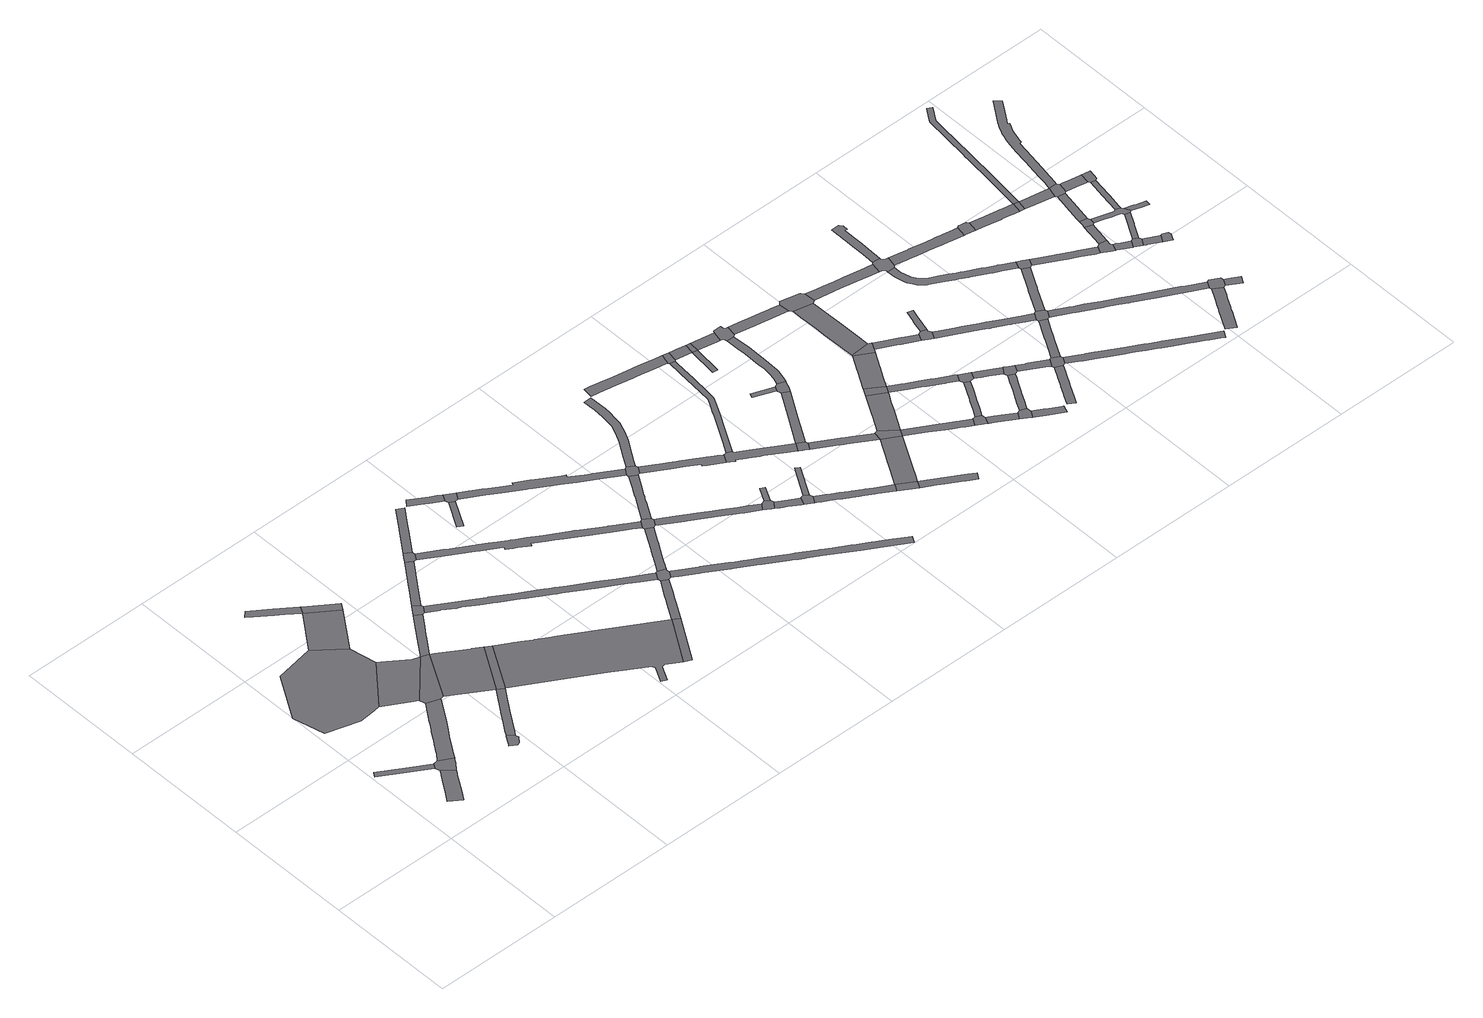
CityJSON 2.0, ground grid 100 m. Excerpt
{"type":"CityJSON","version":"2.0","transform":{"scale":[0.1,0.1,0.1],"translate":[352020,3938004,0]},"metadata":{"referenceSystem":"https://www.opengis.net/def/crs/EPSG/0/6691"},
"CityObjects":{
"road1":{"type":"Road","attributes":{"RoadStructureAttribute.sectionType":"1"},"geometry":[{"type":"MultiSurface","lod":"1","boundaries":[[[0,1,2,3,4,5]]]}]},
"road2":{"type":"Road","attributes":{"RoadStructureAttribute.sectionType":"1"},"geometry":[{"type":"MultiSurface","lod":"1","boundaries":[[[6,7,8,9,10,11,12,13,14,15,16,17,18,19,20,21,22,23]]]}]},
"road3":{"type":"Road","geometry":[{"type":"MultiSurface","lod":"1","boundaries":[[[2,1,23,22,24,25,26,27,28,29,30]]]}]},
"road4":{"type":"Road","geometry":[{"type":"MultiSurface","lod":"1","boundaries":[[[31,32,33,34,35,36,37,38,39]]]}]},
"road5":{"type":"Road","attributes":{"RoadStructureAttribute.sectionType":"1"},"geometry":[{"type":"MultiSurface","lod":"1","boundaries":[[[29,40,41,42,43,44,45,46,47,48,49,50,51,52,53,54,55,56,57,58,59,60,61,62,63,64,65,30]]]}]},
"road6":{"type":"Road","geometry":[{"type":"MultiSurface","lod":"1","boundaries":[[[66,67,68,69,70,71,72,73,74,75,76]]]}]},
"road7":{"type":"Road","attributes":{"function":"2","RoadStructureAttribute.sectionType":"1"},"geometry":[{"type":"MultiSurface","lod":"1","boundaries":[[[77,78,36,35,79,80,81,82]]]}]},
"road8":{"type":"Road","geometry":[{"type":"MultiSurface","lod":"1","boundaries":[[[81,51,50,83,84,82]]]}]},
"road9":{"type":"Road","attributes":{"RoadStructureAttribute.sectionType":"1"},"geometry":[{"type":"MultiSurface","lod":"1","boundaries":[[[85,86,87,88,89,90,91,92,93,94,95,96,97,98,66,76]]]}]},
"road10":{"type":"Road","attributes":{"RoadStructureAttribute.sectionType":"1"},"geometry":[{"type":"MultiSurface","lod":"1","boundaries":[[[99,100,101,102,103,104,105,106,107,108]]]}]},
"road11":{"type":"Road","attributes":{"function":"3","RoadStructureAttribute.sectionType":"1"},"geometry":[{"type":"MultiSurface","lod":"1","boundaries":[[[38,37,109,102]]]}]},
"road12":{"type":"Road","attributes":{"function":"2","RoadStructureAttribute.sectionType":"1"},"geometry":[{"type":"MultiSurface","lod":"1","boundaries":[[[110,111,112,84,83,113,89,114]]]}]},
"road13":{"type":"Road","geometry":[{"type":"MultiSurface","lod":"1","boundaries":[[[115,103,102,109,116,117]]]}]},
"road14":{"type":"Road","geometry":[{"type":"MultiSurface","lod":"1","boundaries":[[[118,114,89,88,119]]]}]},
"road15":{"type":"Road","attributes":{"RoadStructureAttribute.sectionType":"1"},"geometry":[{"type":"MultiSurface","lod":"1","boundaries":[[[84,120,121,122,123,124,125,126,127,82]]]}]},
"road16":{"type":"Road","geometry":[{"type":"MultiSurface","lod":"1","boundaries":[[[128,129,124,123,130,131]]]}]},
"road17":{"type":"Road","attributes":{"RoadStructureAttribute.sectionType":"1"},"geometry":[{"type":"MultiSurface","lod":"1","boundaries":[[[128,132,133,134,135,136,137,138,139,140,141,142,143,129]]]}]},
"road18":{"type":"Road","attributes":{"function":"2","RoadStructureAttribute.sectionType":"1"},"geometry":[{"type":"MultiSurface","lod":"1","boundaries":[[[144,145,146,147,148,149,150,151,152,153,118,119,154,155,156,157,158,159,160,161,162,163,164,165,166,167]]]}]},
"road19":{"type":"Road","geometry":[{"type":"MultiSurface","lod":"1","boundaries":[[[168,169,170,138,137,171,172,173,174,175]]]}]},
"road20":{"type":"Road","attributes":{"RoadStructureAttribute.sectionType":"1"},"geometry":[{"type":"MultiSurface","lod":"1","boundaries":[[[130,176,177,178,179,180,181,182,183,184,185,186,187,188,189,190,191,192,193,194,195,196,197,198,199,200,201,202,203,204,205,206,207,208,209,210,211,212,213,214,215,216,217,218,219,131]]]}]},
"road21":{"type":"Road","attributes":{"RoadStructureAttribute.sectionType":"1"},"geometry":[{"type":"MultiSurface","lod":"1","boundaries":[[[220,221,222,175,174,223,224,225,226,227]]]}]},
"road22":{"type":"Road","geometry":[{"type":"MultiSurface","lod":"1","boundaries":[[[167,228,229,144]]]}]},
"road23":{"type":"Road","attributes":{"RoadStructureAttribute.sectionType":"1"},"geometry":[{"type":"MultiSurface","lod":"1","boundaries":[[[230,231,232,233]]]}]},
"road24":{"type":"Road","attributes":{"RoadStructureAttribute.sectionType":"1"},"geometry":[{"type":"MultiSurface","lod":"1","boundaries":[[[234,235,236,237,238,239,240,241,242,243]]]}]},
"road25":{"type":"Road","attributes":{"RoadStructureAttribute.sectionType":"1"},"geometry":[{"type":"MultiSurface","lod":"1","boundaries":[[[244,245,246,247,248,249,250,251,252,253,254,255,256,257,258,259,260,261,262,263,172,171,264,265,266,267,268,269,270,271,272,273,274,275,276,277,278,279,280,281,282,283,284,285,286,287,288,289,290,291,292]]]}]},
"road26":{"type":"Road","attributes":{"RoadStructureAttribute.sectionType":"1"},"geometry":[{"type":"MultiSurface","lod":"1","boundaries":[[[293,294,295,296,144,229,297,298,299,300,301]]]}]},
"road27":{"type":"Road","geometry":[{"type":"MultiSurface","lod":"1","boundaries":[[[302,303,304,240,239,230,233]]]}]},
"road28":{"type":"Road","geometry":[{"type":"MultiSurface","lod":"1","boundaries":[[[305,306,307,308,309,310,200,199,311,293,301,312]]]}]},
"road29":{"type":"Road","attributes":{"RoadStructureAttribute.sectionType":"1"},"geometry":[{"type":"MultiSurface","lod":"1","boundaries":[[[313,314,315,316,317,318,319,320,310,309,321,322,323,324,325,326,327,328,329,330,331,332]]]}]},
"road30":{"type":"Road","attributes":{"RoadStructureAttribute.sectionType":"1"},"geometry":[{"type":"MultiSurface","lod":"1","boundaries":[[[333,334,335,336,337,338,339,340,341,342,343,344,345,346,347,348,349,350,351,303,302,352,353,354,355,356,357,358,359,360,361,362,363,364,365,366,367,368,369,370]]]}]},
"road31":{"type":"Road","geometry":[{"type":"MultiSurface","lod":"1","boundaries":[[[291,332,331,371,372,373,374,375,292]]]}]},
"road32":{"type":"Road","attributes":{"RoadStructureAttribute.sectionType":"1"},"geometry":[{"type":"MultiSurface","lod":"1","boundaries":[[[374,376,377,378,379,380,381,382,383,384,385,386,387,388,389,375]]]}]},
"road33":{"type":"Road","attributes":{"RoadStructureAttribute.sectionType":"1"},"geometry":[{"type":"MultiSurface","lod":"1","boundaries":[[[390,391,392,393,394,395,396,397,398,399,400,401,402,403,404,405,406,407,408,409,410,411,412,413,414,415,416,305,312,417,418,419,420,421,422,423,424,425,426,427,428,429,430,431,432,433,434,435,436,437]]]}]},
"road34":{"type":"Road","attributes":{"RoadStructureAttribute.sectionType":"1"},"geometry":[{"type":"MultiSurface","lod":"1","boundaries":[[[438,439,440,441,442,443,444,445,446,447,448,449,450,451,452,453,454,455,456,457,458,459,460,372,371]]]}]},
"road35":{"type":"Road","geometry":[{"type":"MultiSurface","lod":"1","boundaries":[[[461,383,382,462,463,464,465,466,333,370]]]}]},
"road36":{"type":"Road","geometry":[{"type":"MultiSurface","lod":"1","boundaries":[[[467,468,469,446,445,470,471,472]]]}]},
"road37":{"type":"Road","attributes":{"RoadStructureAttribute.sectionType":"1"},"geometry":[{"type":"MultiSurface","lod":"1","boundaries":[[[473,474,475,476,477,478,479,480,481,482,483,484,485,486,487,488,464,463,489,490,491,492,493,494]]]}]},
"road38":{"type":"Road","attributes":{"RoadStructureAttribute.sectionType":"1"},"geometry":[{"type":"MultiSurface","lod":"1","boundaries":[[[495,496,497,498,499,500,501,502,503,504,505,506,507,466,465,508,509,510,511,512,513,514,515,516,517,518,519,520]]]}]},
"road39":{"type":"Road","attributes":{"RoadStructureAttribute.sectionType":"1"},"geometry":[{"type":"MultiSurface","lod":"1","boundaries":[[[468,521,522,469]]]}]},
"road40":{"type":"Road","attributes":{"RoadStructureAttribute.sectionType":"1"},"geometry":[{"type":"MultiSurface","lod":"1","boundaries":[[[471,523,524,525,526,527,528,529,530,531,472]]]}]},
"road41":{"type":"Road","geometry":[{"type":"MultiSurface","lod":"1","boundaries":[[[528,527,532,533,534,535,536,537]]]}]},
"road42":{"type":"Road","attributes":{"RoadStructureAttribute.sectionType":"1"},"geometry":[{"type":"MultiSurface","lod":"1","boundaries":[[[536,538,539,540,541,537]]]}]},
"road43":{"type":"Road","attributes":{"RoadStructureAttribute.sectionType":"1"},"geometry":[{"type":"MultiSurface","lod":"1","boundaries":[[[542,543,544,545,546,547,548,549,550,551,535,534,552,553,554,555,556,557,558,559,560,561,562,563,564,565]]]}]},
"road44":{"type":"Road","geometry":[{"type":"MultiSurface","lod":"1","boundaries":[[[566,567,473,494,568,569,570,571,572,573,574,575,576,577,578,579,580,581]]]}]},
"road45":{"type":"Road","attributes":{"RoadStructureAttribute.sectionType":"1"},"geometry":[{"type":"MultiSurface","lod":"1","boundaries":[[[566,582,583,584,585,586,587,588,589,590,591,592,593,594,595,596,597,598,599,600,601,567]]]}]},
"road46":{"type":"Road","attributes":{"RoadStructureAttribute.sectionType":"1"},"geometry":[{"type":"MultiSurface","lod":"1","boundaries":[[[602,603,604,605,606,607,608,609,610,611,612,613,614,615,616,617,618,619,620,621,622,623,624,625,626,627,628,629,630]]]}]},
"road47":{"type":"Road","geometry":[{"type":"MultiSurface","lod":"1","boundaries":[[[631,632,579,578,633,634,635,636]]]}]},
"road48":{"type":"Road","geometry":[{"type":"MultiSurface","lod":"1","boundaries":[[[564,637,638,565]]]}]},
"road49":{"type":"Road","attributes":{"RoadStructureAttribute.sectionType":"1"},"geometry":[{"type":"MultiSurface","lod":"1","boundaries":[[[639,640,641,642,643,644,645,646,647,648,631,636]]]}]},
"road50":{"type":"Road","attributes":{"RoadStructureAttribute.sectionType":"1"},"geometry":[{"type":"MultiSurface","lod":"1","boundaries":[[[649,650,651,652,653,654,655,579,632]]]}]},
"road51":{"type":"Road","attributes":{"RoadStructureAttribute.sectionType":"1"},"geometry":[{"type":"MultiSurface","lod":"1","boundaries":[[[638,656,657,658,659,660,661,644,662,663,664,665,666,667,565]]]}]},
"road52":{"type":"Road","attributes":{"RoadStructureAttribute.sectionType":"1"},"geometry":[{"type":"MultiSurface","lod":"1","boundaries":[[[668,669,670,671,638,637,672,673,674,675,676,677]]]}]},
"road53":{"type":"Road","geometry":[{"type":"MultiSurface","lod":"1","boundaries":[[[678,679,617,616,592,591]]]}]},
"road54":{"type":"Road","attributes":{"RoadStructureAttribute.sectionType":"1"},"geometry":[{"type":"MultiSurface","lod":"1","boundaries":[[[680,681,682,683,684]]]}]},
"road55":{"type":"Road","attributes":{"RoadStructureAttribute.sectionType":"1"},"geometry":[{"type":"MultiSurface","lod":"1","boundaries":[[[685,686,687,679,678,688]]]}]},
"road56":{"type":"Road","attributes":{"RoadStructureAttribute.sectionType":"1"},"geometry":[{"type":"MultiSurface","lod":"1","boundaries":[[[688,689,690,691]]]}]},
"road57":{"type":"Road","geometry":[{"type":"MultiSurface","lod":"1","boundaries":[[[692,693,645,644,661]]]}]},
"road58":{"type":"Road","geometry":[{"type":"MultiSurface","lod":"1","boundaries":[[[652,694,695,696,697,684,683,653]]]}]},
"road59":{"type":"Road","geometry":[{"type":"MultiSurface","lod":"1","boundaries":[[[698,685,688,691,699]]]}]},
"road60":{"type":"Road","attributes":{"RoadStructureAttribute.sectionType":"1"},"geometry":[{"type":"MultiSurface","lod":"1","boundaries":[[[700,699,691,701,702,703]]]}]},
"road61":{"type":"Road","attributes":{"RoadStructureAttribute.sectionType":"1"},"geometry":[{"type":"MultiSurface","lod":"1","boundaries":[[[704,705,706,707,708,709,710,711,712,697,696,713,714,715,716,717,718,719,720,721]]]}]},
"road62":{"type":"Road","attributes":{"RoadStructureAttribute.sectionType":"1"},"geometry":[{"type":"MultiSurface","lod":"1","boundaries":[[[722,723,724,725,693,692,726,727,728,729,730]]]}]},
"road63":{"type":"Road","attributes":{"RoadStructureAttribute.sectionType":"1"},"geometry":[{"type":"MultiSurface","lod":"1","boundaries":[[[661,731,732,733,734,735,736,737,738,739,740,741,742,743,744,692]]]}]},
"road64":{"type":"Road","geometry":[{"type":"MultiSurface","lod":"1","boundaries":[[[745,746,704,721,747,748,749,750,751,752,700,703]]]}]},
"road65":{"type":"Road","geometry":[{"type":"MultiSurface","lod":"1","boundaries":[[[753,754,755,756,722,730]]]}]},
"road66":{"type":"Road","geometry":[{"type":"MultiSurface","lod":"1","boundaries":[[[757,758,759,738,737,760]]]}]},
"road67":{"type":"Road","attributes":{"RoadStructureAttribute.sectionType":"1"},"geometry":[{"type":"MultiSurface","lod":"1","boundaries":[[[761,762,763,764,765,766,767,768,754,753]]]}]},
"road68":{"type":"Road","attributes":{"RoadStructureAttribute.sectionType":"1"},"geometry":[{"type":"MultiSurface","lod":"1","boundaries":[[[747,769,770,771,772,773,774,775,776,777,778,779,780,781,748]]]}]},
"road69":{"type":"Road","attributes":{"RoadStructureAttribute.sectionType":"1"},"geometry":[{"type":"MultiSurface","lod":"1","boundaries":[[[760,782,783,784,785,786,787,788,757]]]}]},
"road70":{"type":"Road","attributes":{"RoadStructureAttribute.sectionType":"1"},"geometry":[{"type":"MultiSurface","lod":"1","boundaries":[[[789,790,791,792,793,794,795,796,797,798,799,800,801,802,803,804,805,806,753,730]]]}]},
"road71":{"type":"Road","attributes":{"RoadStructureAttribute.sectionType":"1"},"geometry":[{"type":"MultiSurface","lod":"1","boundaries":[[[807,808,809,810,811,759,758,812,813,814,815,816]]]}]},
"road72":{"type":"Road","geometry":[{"type":"MultiSurface","lod":"1","boundaries":[[[817,818,766,765,819,820]]]}]},
"road73":{"type":"Road","geometry":[{"type":"MultiSurface","lod":"1","boundaries":[[[786,785,821,822,823,824,825,826]]]}]},
"road74":{"type":"Road","attributes":{"RoadStructureAttribute.sectionType":"1"},"geometry":[{"type":"MultiSurface","lod":"1","boundaries":[[[827,828,829,830,831,832,833,818,817,834,835,836,837]]]}]},
"road75":{"type":"Road","attributes":{"RoadStructureAttribute.sectionType":"1"},"geometry":[{"type":"MultiSurface","lod":"1","boundaries":[[[838,839,840,841,824,823,842,843,844,845,846]]]}]},
"road76":{"type":"Road","geometry":[{"type":"MultiSurface","lod":"1","boundaries":[[[847,797,796,807,816,848,849]]]}]},
"road77":{"type":"Road","geometry":[{"type":"MultiSurface","lod":"1","boundaries":[[[774,773,827,837,850,851,852,853]]]}]},
"road78":{"type":"Road","attributes":{"RoadStructureAttribute.sectionType":"1"},"geometry":[{"type":"MultiSurface","lod":"1","boundaries":[[[854,855,856,857,858,859,826,825,860,861,862,863,864,865,866,867]]]}]},
"road79":{"type":"Road","attributes":{"RoadStructureAttribute.sectionType":"1"},"geometry":[{"type":"MultiSurface","lod":"1","boundaries":[[[819,868,869,870,871,872,873,874,875,876,877,820]]]}]},
"road80":{"type":"Road","attributes":{"RoadStructureAttribute.sectionType":"1"},"geometry":[{"type":"MultiSurface","lod":"1","boundaries":[[[878,879,880,881,849,848,882,883,884,885,886]]]}]},
"road81":{"type":"Road","geometry":[{"type":"MultiSurface","lod":"1","boundaries":[[[872,887,888,889,890,891,892,873]]]}]},
"road82":{"type":"Road","geometry":[{"type":"MultiSurface","lod":"1","boundaries":[[[885,867,866,893,894,895,896,886]]]}]},
"road83":{"type":"Road","attributes":{"RoadStructureAttribute.sectionType":"1"},"geometry":[{"type":"MultiSurface","lod":"1","boundaries":[[[897,898,899,900,901,902,903,904,905,906,907,908,909,910,911,912,913,914,915,916,917,918,919]]]}]},
"road84":{"type":"Road","attributes":{"RoadStructureAttribute.sectionType":"1"},"geometry":[{"type":"MultiSurface","lod":"1","boundaries":[[[920,921,922,923,924,925,892,891]]]}]},
"road85":{"type":"Road","attributes":{"RoadStructureAttribute.sectionType":"1"},"geometry":[{"type":"MultiSurface","lod":"1","boundaries":[[[926,927,928,929,894,893,930,931,932]]]}]},
"road86":{"type":"Road","attributes":{"RoadStructureAttribute.sectionType":"1"},"geometry":[{"type":"MultiSurface","lod":"1","boundaries":[[[933,934,935,936,937,938,939,940,941,942,943,944,945,946,851,850]]]}]},
"road87":{"type":"Road","geometry":[{"type":"MultiSurface","lod":"1","boundaries":[[[907,947,948,949,950,926,932,908]]]}]},
"road88":{"type":"Road","attributes":{"RoadStructureAttribute.sectionType":"1"},"geometry":[{"type":"MultiSurface","lod":"1","boundaries":[[[951,952,953,954,955,956,957,958,959,960,889,888,961,962,963,964,965,966,967,968,969,970,971,972,973,974,975,976]]]}]},
"road89":{"type":"Road","attributes":{"RoadStructureAttribute.sectionType":"1"},"geometry":[{"type":"MultiSurface","lod":"1","boundaries":[[[977,978,979,980,981,982,983,984,985,986,987,950,949]]]}]},
"road90":{"type":"Road","geometry":[{"type":"MultiSurface","lod":"1","boundaries":[[[988,989,990,991,939,938,992,993,994,995,996,997]]]}]},
"road91":{"type":"Road","geometry":[{"type":"MultiSurface","lod":"1","boundaries":[[[998,999,1000,1001,1002,1003,1004,1005,1006,1007,1008,1009,1010,1011,1012,1013,1014,991,990]]]}]},
"road92":{"type":"Road","geometry":[{"type":"MultiSurface","lod":"1","boundaries":[[[975,982,981,1015,1016,1017,1018,1019,976]]]}]},
"road93":{"type":"Road","attributes":{"RoadStructureAttribute.sectionType":"1"},"geometry":[{"type":"MultiSurface","lod":"1","boundaries":[[[1020,1021,1022,1023,1024,1025,1026,1027,1028,1029,1030,1031,1032,1033,1034,1035,1036,1037,1038,1039,1040,1041,1042,995,994,1043,1044,1045,1046,1047,1048,1049,1050,1051,1052,1053,1054,1055,1056,1057,1058,1059,1060,1061,1062,1063,1064,1065]]]}]},
"road94":{"type":"Road","attributes":{"RoadStructureAttribute.sectionType":"1"},"geometry":[{"type":"MultiSurface","lod":"1","boundaries":[[[947,1066,1067,1068,1069,1070,1071,1072,1073,1074,1075,1076,1077,1078,1079,1080,1081,1082,1083,1084,1085,1086,1087,1088,1089,1090,1091,1092,1093,1094,1095,1096,1097,1098,1099,948]]]}]},
"road95":{"type":"Road","attributes":{"RoadStructureAttribute.sectionType":"1"},"geometry":[{"type":"MultiSurface","lod":"1","boundaries":[[[996,1100,1101,1102,1103,1104,1105,1106,1107,1108,1109,1110,1111,1112,1113,1114,1115,1116,1117,1118,1119,1120,1121,1122,997]]]}]},
"road96":{"type":"Road","attributes":{"RoadStructureAttribute.sectionType":"1"},"geometry":[{"type":"MultiSurface","lod":"1","boundaries":[[[1018,1123,1124,1125,1126,1127,1128,1129,1130,1131,1132,1019]]]}]},
"road97":{"type":"Road","geometry":[{"type":"MultiSurface","lod":"1","boundaries":[[[1064,1128,1127,1133,1134,1135,1136,1065]]]}]},
"road98":{"type":"Road","attributes":{"RoadStructureAttribute.sectionType":"1"},"geometry":[{"type":"MultiSurface","lod":"1","boundaries":[[[1137,1138,1139,1140,1141,1142,1143,1144,1145,1146,1147,1148,1149,1016,1015,1150,1151,1152,1153,1154,1155,1156,1157,1158,1159,1160,1161,1162,1163,1164,1165,1166,1167]]]}]},
"road99":{"type":"Road","geometry":[{"type":"MultiSurface","lod":"1","boundaries":[[[1168,1112,1111,1169,1170,1171,1172,1173,1174]]]}]},
"road100":{"type":"Road","attributes":{"RoadStructureAttribute.sectionType":"1"},"geometry":[{"type":"MultiSurface","lod":"1","boundaries":[[[1175,1176,1177,1178,1179,1180,1181,1134,1133,1182,1183,1184,1185,1186,1187,1188]]]}]},
"road101":{"type":"Road","attributes":{"RoadStructureAttribute.sectionType":"1"},"geometry":[{"type":"MultiSurface","lod":"1","boundaries":[[[1189,1190,1191,1192,1193,1173,1172,1194,1195,1196,1197,1198,1199,1200,1201,1202,1203]]]}]},
"road102":{"type":"Road","attributes":{"RoadStructureAttribute.sectionType":"1"},"geometry":[{"type":"MultiSurface","lod":"1","boundaries":[[[1204,1205,1206,1207,1208,1209,1210,1211,1212,1213,1214,1215,1216,1217,1218]]]}]},
"road103":{"type":"Road","geometry":[{"type":"MultiSurface","lod":"1","boundaries":[[[1219,1188,1187,1220,1221,1222,1223,1224,1225,1226]]]}]},
"road104":{"type":"Road","geometry":[{"type":"MultiSurface","lod":"1","boundaries":[[[1227,1203,1202,1228]]]}]},
"road105":{"type":"Road","attributes":{"RoadStructureAttribute.sectionType":"1"},"geometry":[{"type":"MultiSurface","lod":"1","boundaries":[[[1229,1230,1231,1219,1226,1232,1233,1234,1235,1236]]]}]},
"road106":{"type":"Road","attributes":{"RoadStructureAttribute.sectionType":"1"},"geometry":[{"type":"MultiSurface","lod":"1","boundaries":[[[1237,1238,1239,1240,1241,1224,1223]]]}]},
"road107":{"type":"Road","geometry":[{"type":"MultiSurface","lod":"1","boundaries":[[[1166,1211,1210,1242,1243,1244,1245,1167]]]}]},
"road108":{"type":"Road","geometry":[{"type":"MultiSurface","lod":"1","boundaries":[[[1246,1247,1248,1249,1250,1251,1229,1236]]]}]},
"road109":{"type":"Road","geometry":[{"type":"MultiSurface","lod":"1","boundaries":[[[1239,1238,1252,1253,1254,1255,1256]]]}]},
"road110":{"type":"Road","attributes":{"RoadStructureAttribute.sectionType":"1"},"geometry":[{"type":"MultiSurface","lod":"1","boundaries":[[[1257,1258,1243,1242,1259]]]}]},
"road111":{"type":"Road","attributes":{"RoadStructureAttribute.sectionType":"1"},"geometry":[{"type":"MultiSurface","lod":"1","boundaries":[[[1260,1261,1227,1228,1262,1263,1264,1265]]]}]},
"road112":{"type":"Road","attributes":{"RoadStructureAttribute.sectionType":"1"},"geometry":[{"type":"MultiSurface","lod":"1","boundaries":[[[1266,1267,1268,1269,1270,1271,1272,1249,1248]]]}]},
"road113":{"type":"Road","attributes":{"RoadStructureAttribute.sectionType":"1"},"geometry":[{"type":"MultiSurface","lod":"1","boundaries":[[[1253,1273,1274,1275,1276,1277,1278,1254]]]}]},
"road114":{"type":"Road","attributes":{"RoadStructureAttribute.sectionType":"1"},"geometry":[{"type":"MultiSurface","lod":"1","boundaries":[[[1279,1280,1281,1256,1255,1282,1283,1284,1285]]]}]},
"road115":{"type":"Road","geometry":[{"type":"MultiSurface","lod":"1","boundaries":[[[1286,1287,1288,1289,1290,1291,1247,1246,1292,1293,1294,1295,1279,1285,1296]]]}]},
"road116":{"type":"Road","geometry":[{"type":"MultiSurface","lod":"1","boundaries":[[[1297,1277,1276,1298,1299,1300,1301,1302]]]}]},
"road117":{"type":"Road","geometry":[{"type":"MultiSurface","lod":"1","boundaries":[[[1268,1303,1304,1305,1306,1265,1264,1269]]]}]},
"road118":{"type":"Road","attributes":{"RoadStructureAttribute.sectionType":"1"},"geometry":[{"type":"MultiSurface","lod":"1","boundaries":[[[1307,1308,1309,1310,1311,1312,1313,1314,1315,1316,1317,1203,1227,1318,1319,1320,1321,1322,1323,1324]]]}]},
"road119":{"type":"Road","attributes":{"RoadStructureAttribute.sectionType":"1"},"geometry":[{"type":"MultiSurface","lod":"1","boundaries":[[[1325,1326,1327,1328,1329,1304,1303,1330,1331,1332,1333]]]}]},
"road120":{"type":"Road","attributes":{"RoadStructureAttribute.sectionType":"1"},"geometry":[{"type":"MultiSurface","lod":"1","boundaries":[[[1287,1334,1335,1336,1337,1338,1339,1340,1341,1288]]]}]},
"road121":{"type":"Road","geometry":[{"type":"MultiSurface","lod":"1","boundaries":[[[1342,1343,1344,1345,1346,1347,1286,1296]]]}]},
"road122":{"type":"Road","geometry":[{"type":"MultiSurface","lod":"1","boundaries":[[[1348,1349,1350,1351,1325,1333,1339,1338]]]}]},
"road123":{"type":"Road","attributes":{"RoadStructureAttribute.sectionType":"1"},"geometry":[{"type":"MultiSurface","lod":"1","boundaries":[[[1352,1353,1354,1355,1356,1357,1358,1359,1360,1361,1362,1363,1364,1365,1366,1367,1368,1369,1370,1265,1306,1371,1372,1373,1374,1375,1376,1377,1378,1379,1380,1381,1382,1383,1384,1385,1386,1387,1388,1389,1390]]]}]}
},
"vertices":[
[208,656,0],[367,561,0],[393,598,0],[234,693,0],[48,805,0],[25,767,0],
[378,517,0],[371,506,0],[361,491,0],[357,485,0],[336,453,0],[332,447,0],[314,420,0],[312,417,0],[290,383,0],[260,337,0],[219,276,0],[307,212,0],[343,268,0],[399,358,0],[435,415,0],[444,428,0],[465,456,0],[381,521,0],
[502,504,0],[507,511,0],[508,512,0],[512,518,0],[523,535,0],[531,547,0],[430,603,0],
[3,1537,0],[60,1290,0],[315,1217,0],[443,1229,0],[490,1234,0],[759,1558,0],[718,1767,0],[513,1938,0],[207,1883,0],
[557,589,0],[566,603,0],[611,672,0],[619,684,0],[623,689,0],[629,698,0],[692,788,0],[732,848,0],[775,913,0],[824,990,0],[842,1017,0],[738,1053,0],[683,972,0],[640,909,0],[636,903,0],[613,868,0],[598,846,0],[589,833,0],[567,802,0],[547,772,0],[540,760,0],[523,733,0],[519,729,0],[499,698,0],[485,677,0],[471,655,0],
[924,474,0],[917,464,0],[893,424,0],[884,410,0],[878,401,0],[868,387,0],[918,357,0],[938,363,0],[974,409,0],[972,413,0],[968,432,0],
[954,1419,0],[818,1516,0],[579,1184,0],[677,1129,0],[727,1101,0],[1010,1400,0],
[869,1024,0],[1068,1378,0],
[986,459,0],[1099,628,0],[1189,763,0],[1217,804,0],[1167,837,0],[1128,778,0],[1078,704,0],[1052,665,0],[1051,663,0],[1048,660,0],[993,577,0],[966,538,0],[940,499,0],[937,494,0],
[456,2416,0],[569,2334,0],[623,2294,0],[719,2224,0],[747,2278,0],[605,2382,0],[577,2401,0],[573,2404,0],[454,2492,0],[411,2450,0],
[934,2070,0],
[1311,1227,0],[1306,1230,0],[1099,1359,0],[907,1000,0],[1377,1187,0],
[753,2274,0],[969,2120,0],[760,2269,0],
[1428,1156,0],[1219,807,0],
[1170,1518,0],[1174,1525,0],[1222,1590,0],[1289,1682,0],[1240,1717,0],[1160,1607,0],[1126,1560,0],[1023,1417,0],
[1341,1754,0],[1293,1789,0],[1309,1686,0],[1345,1734,0],
[1425,1870,0],[1460,1918,0],[1462,1920,0],[1493,1963,0],[1533,2019,0],[1585,2089,0],[1536,2125,0],[1488,2058,0],[1485,2054,0],[1431,1980,0],[1411,1953,0],[1385,1917,0],
[2461,545,0],[1864,901,0],[1864,902,0],[1806,934,0],[1755,963,0],[1670,1012,0],[1665,1015,0],[1617,1042,0],[1551,1083,0],[1536,1092,0],[1245,792,0],[1394,707,0],[1675,541,0],[1832,448,0],[1923,394,0],[1939,385,0],[1987,355,0],[2067,306,0],[2073,278,0],[2014,165,0],[2054,144,0],[2113,257,0],[2139,262,0],[2245,197,0],
[1558,2155,0],[1551,2146,0],[1539,2129,0],[1605,2089,0],[1640,2138,0],[1639,2139,0],[1635,2159,0],[1587,2194,0],
[1402,1634,0],[1405,1633,0],[1496,1574,0],[1526,1560,0],[1605,1511,0],[1628,1497,0],[1683,1462,0],[1701,1452,0],[1729,1435,0],[1878,1346,0],[1890,1339,0],[1946,1306,0],[1969,1292,0],[2065,1235,0],[2065,1234,0],[2073,1229,0],[2099,1214,0],[2246,1126,0],[2309,1088,0],[2437,1012,0],[2478,987,0],[2504,972,0],[2550,944,0],[2648,885,0],[2679,937,0],[2619,972,0],[2588,991,0],[2509,1039,0],[2455,1070,0],[2338,1141,0],[2174,1239,0],[2104,1281,0],[2099,1283,0],[2067,1303,0],[2044,1317,0],[2038,1320,0],[1999,1343,0],[1909,1397,0],[1876,1417,0],[1719,1512,0],[1716,1513,0],[1714,1514,0],[1649,1553,0],[1527,1626,0],
[1752,2422,0],[1719,2376,0],[1648,2279,0],[1737,2299,0],[1767,2340,0],[1795,2379,0],[1883,2500,0],[1832,2531,0],
[2300,172,0],[2511,512,0],
[2128,2343,0],[2012,2139,0],[2052,2116,0],[2167,2321,0],
[1903,2502,0],[2022,2430,0],[2031,2425,0],[2088,2391,0],[2106,2380,0],[2119,2372,0],[2150,2424,0],[2119,2442,0],[2074,2469,0],[1941,2549,0],
[2861,1407,0],[2835,1423,0],[2777,1457,0],[2775,1458,0],[2750,1473,0],[2743,1477,0],[2565,1585,0],[2556,1592,0],[2546,1598,0],[2545,1598,0],[2380,1695,0],[2286,1752,0],[2201,1802,0],[2191,1808,0],[2177,1816,0],[2116,1853,0],[2064,1885,0],[2006,1919,0],[1821,2030,0],[1802,2042,0],[1748,2003,0],[1791,1978,0],[1945,1886,0],[1963,1876,0],[1968,1872,0],[1975,1868,0],[1991,1858,0],[2105,1790,0],[2110,1788,0],[2113,1786,0],[2102,1768,0],[2150,1739,0],[2175,1725,0],[2254,1677,0],[2265,1695,0],[2349,1643,0],[2402,1613,0],[2452,1583,0],[2534,1533,0],[2600,1493,0],[2678,1447,0],[2719,1421,0],[2774,1390,0],[2776,1389,0],[2787,1382,0],[2794,1378,0],[2845,1347,0],[2903,1311,0],[2935,1362,0],
[2654,861,0],[2583,748,0],[2555,702,0],[2541,680,0],[2536,554,0],[2592,647,0],[2606,671,0],[2636,721,0],[2703,835,0],
[2195,2326,0],[2226,2378,0],[2191,2399,0],
[2757,889,0],[2754,891,0],[2749,910,0],[2751,913,0],[2754,918,0],[2698,942,0],[2653,866,0],[2723,839,0],
[2890,1263,0],[2804,1118,0],[2795,1105,0],[2795,1103,0],[2772,1066,0],[2771,1065,0],[2770,1062,0],[2709,960,0],[2768,941,0],[2768,942,0],[2771,946,0],[2805,1004,0],[2838,1059,0],[2851,1081,0],[2855,1088,0],[2878,1124,0],[2890,1146,0],[2915,1188,0],[2960,1263,0],[2908,1292,0],
[3195,1796,0],[3014,1905,0],[3009,1908,0],[3001,1912,0],[2962,1935,0],[2862,1996,0],[2872,2013,0],[2845,2029,0],[2784,2066,0],[2782,2068,0],[2695,2120,0],[2666,2137,0],[2563,2199,0],[2553,2182,0],[2477,2227,0],[2388,2281,0],[2376,2288,0],[2343,2308,0],[2298,2335,0],[2267,2283,0],[2283,2274,0],[2355,2231,0],[2446,2176,0],[2586,2091,0],[2598,2084,0],[2625,2068,0],[2764,1984,0],[2781,1975,0],[2783,1973,0],[2804,1961,0],[2878,1915,0],[2953,1871,0],[2954,1870,0],[2970,1861,0],[2983,1853,0],[2988,1850,0],[3151,1752,0],[3161,1746,0],
[2980,1268,0],[3012,1318,0],[3012,1319,0],[3005,1337,0],[2954,1370,0],
[3086,1474,0],[3096,1491,0],[3106,1508,0],[3112,1517,0],[3120,1532,0],[3148,1579,0],[3218,1695,0],[3166,1727,0],[3144,1689,0],[3114,1639,0],[3095,1607,0],[3070,1565,0],[3060,1547,0],[3051,1532,0],
[4152,54,0],[4065,107,0],[4039,122,0],[3978,159,0],[3927,189,0],[3918,195,0],[3834,245,0],[3815,256,0],[3802,264,0],[3694,328,0],[3628,368,0],[3623,371,0],[3610,378,0],[3522,431,0],[3479,457,0],[3452,473,0],[3412,498,0],[3278,578,0],[3227,608,0],[3184,634,0],[3134,664,0],[3102,683,0],[3036,724,0],[2936,784,0],[2929,787,0],[2770,882,0],[2768,883,0],[2741,829,0],[2767,813,0],[2769,812,0],[2884,744,0],[2886,743,0],[2898,735,0],[3071,631,0],[3081,625,0],[3201,554,0],[3219,544,0],[3247,526,0],[3406,431,0],[3422,421,0],[3458,399,0],[3491,379,0],[3505,371,0],[3597,317,0],[3771,212,0],[3834,175,0],[3947,107,0],[4121,3,0],
[3129,1179,0],[3150,1167,0],[3164,1159,0],[3281,1087,0],[3359,1041,0],[3465,978,0],[3493,961,0],[3594,901,0],[3632,948,0],[3564,988,0],[3558,992,0],[3496,1029,0],[3475,1041,0],[3406,1082,0],[3372,1103,0],[3368,1106,0],[3314,1138,0],[3305,1144,0],[3243,1182,0],[3205,1204,0],[3182,1218,0],[3160,1230,0],[3062,1288,0],
[3164,1735,0],[3223,1697,0],[3237,1701,0],[3267,1753,0],[3263,1772,0],[3213,1805,0],
[3698,922,0],[3694,935,0],[3661,956,0],[3648,868,0],[3664,859,0],[3702,906,0],
[3761,1456,0],[3737,1470,0],[3727,1477,0],[3688,1500,0],[3665,1515,0],[3625,1538,0],[3608,1549,0],[3603,1552,0],[3564,1575,0],[3529,1596,0],[3524,1599,0],[3475,1629,0],[3468,1633,0],[3457,1639,0],[3448,1644,0],[3413,1665,0],[3417,1593,0],[3503,1541,0],[3594,1486,0],[3587,1473,0],[3613,1457,0],[3722,1391,0],
[3422,2383,0],[3422,2339,0],[3420,2255,0],[3415,2222,0],[3412,2203,0],[3404,2156,0],[3403,2152,0],[3400,2145,0],[3399,2143,0],[3385,2108,0],[3374,2081,0],[3338,2009,0],[3262,1885,0],[3284,1807,0],[3370,1945,0],[3383,1965,0],[3391,1980,0],[3429,2055,0],[3441,2085,0],[3462,2140,0],[3464,2144,0],[3472,2195,0],[3480,2251,0],[3482,2302,0],[3482,2439,0],[3421,2438,0],
[3754,1045,0],[3719,1064,0],
[3696,839,0],[3715,828,0],[3739,814,0],[3816,767,0],[3832,757,0],[3857,814,0],[3841,822,0],[3788,854,0],[3707,903,0],
[3840,753,0],[3852,745,0],[3895,720,0],[3925,772,0],[3918,801,0],[3883,821,0],
[4052,1030,0],[4023,1047,0],[4018,1050,0],[4009,1035,0],
[4346,520,0],[4277,561,0],[4226,592,0],[4225,592,0],[4214,600,0],[4148,639,0],[4134,647,0],[4081,679,0],[4014,719,0],[4001,727,0],[3905,714,0],[3922,704,0],[3935,696,0],[3981,668,0],[4019,645,0],[4038,634,0],[4055,624,0],[4074,613,0],[4150,568,0],[4183,548,0],[4241,513,0],[4256,504,0],[4367,438,0],[4397,490,0],
[3822,1441,0],[3786,1458,0],[3768,1363,0],[3778,1358,0],[3785,1370,0],[3847,1332,0],[3861,1322,0],[3904,1298,0],[3906,1297,0],[3927,1285,0],[3949,1272,0],[4082,1192,0],[4144,1154,0],[4183,1216,0],[3939,1362,0],[3823,1431,0],
[3938,1645,0],[3996,1747,0],[4022,1794,0],[4041,1831,0],[4075,1893,0],[4080,1918,0],[4088,1993,0],[4110,2195,0],[4111,2209,0],[4122,2319,0],[4083,2328,0],[4071,2214,0],[4048,1997,0],[4039,1910,0],[4005,1847,0],[3983,1808,0],[3961,1766,0],[3934,1718,0],[3870,1605,0],[3840,1552,0],
[3494,2450,0],[3593,2431,0],[3638,2423,0],[3648,2421,0],[3682,2414,0],[3817,2389,0],[3855,2381,0],[3858,2381,0],[3860,2382,0],[3874,2377,0],[3893,2373,0],[3911,2370,0],[4015,2350,0],[4066,2341,0],[4073,2339,0],[4096,2417,0],[4080,2420,0],[4038,2428,0],[4021,2431,0],[3946,2445,0],[3910,2452,0],[3886,2457,0],[3870,2460,0],[3861,2463,0],[3834,2468,0],[3697,2493,0],[3668,2499,0],[3550,2521,0],[3504,2529,0],
[4242,1166,0],[4235,1185,0],[4150,1151,0],[4171,1138,0],[4182,1131,0],[4211,1114,0],
[4496,360,0],[4526,413,0],
[4306,1056,0],[4361,1023,0],[4409,995,0],[4440,977,0],[4444,974,0],[4615,871,0],[4627,935,0],[4496,1013,0],[4442,1046,0],[4434,1051,0],
[4276,1254,0],[4356,1387,0],[4478,1589,0],[4485,1602,0],[4432,1630,0],[4426,1619,0],[4305,1418,0],
[4544,445,0],[4599,541,0],[4628,593,0],[4665,657,0],[4737,783,0],[4743,795,0],[4609,859,0],[4578,806,0],[4534,730,0],[4500,672,0],[4497,666,0],[4466,612,0],
[4869,209,0],[4818,239,0],[4681,320,0],[4603,366,0],[4596,303,0],[4642,277,0],[4758,206,0],[4765,201,0],[4787,188,0],[4840,159,0],
[4132,2329,0],[4146,2407,0],
[4275,1760,0],[4268,1740,0],[4263,1725,0],[4424,1664,0],[4443,1700,0],
[4275,2382,0],[4202,2397,0],[4187,2400,0],[4260,2304,0],
[4234,2076,0],[4273,2072,0],[4300,2297,0],
[4773,847,0],[4654,942,0],
[4507,1641,0],[4513,1655,0],[4526,1688,0],[4471,1711,0],
[4293,2379,0],[4308,2376,0],
[4491,2341,0],[4305,2295,0],[4450,2268,0],[4471,2264,0],
[4501,2229,0],[4504,2113,0],[4505,2059,0],[4503,1923,0],[4505,1868,0],[4502,1841,0],[4499,1817,0],[4489,1765,0],[4473,1716,0],[4529,1694,0],[4536,1716,0],[4548,1750,0],[4558,1797,0],[4559,1808,0],[4563,1863,0],[4564,1922,0],[4566,2086,0],[4560,2230,0],
[4821,1234,0],[4821,1233,0],[4736,1085,0],[4724,1063,0],[4855,992,0],[4866,1010,0],[4902,1074,0],[4939,1137,0],[4951,1158,0],
[4893,706,0],[4989,649,0],[5030,624,0],[5093,587,0],[5099,583,0],[5107,578,0],[5160,547,0],[5191,599,0],[5100,654,0],[5094,657,0],[5020,700,0],[4996,715,0],[4886,780,0],[4792,836,0],
[4489,2260,0],[4501,2247,0],[4578,2244,0],[4593,2322,0],[4577,2325,0],[4563,2340,0],[4563,2359,0],[4502,2358,0],
[4981,1210,0],[4854,1293,0],[4850,1285,0],[4836,1259,0],
[5262,556,0],[5258,585,0],[5216,602,0],[5233,503,0],
[5022,1282,0],[5068,1364,0],[5071,1369,0],[5074,1375,0],[5144,1496,0],[5013,1571,0],[4944,1449,0],[4938,1439,0],
[4667,2227,0],[4740,2213,0],[4747,2212,0],[4896,2184,0],[4989,2166,0],[4986,2248,0],[4921,2260,0],[4864,2271,0],[4863,2272,0],[4746,2293,0],[4729,2297,0],[4674,2307,0],[4633,2315,0],
[5241,498,0],[5271,481,0],[5394,407,0],[5416,394,0],[5447,445,0],[5355,500,0],[5313,525,0],
[5066,1093,0],[5146,1049,0],[5176,1032,0],[5211,1012,0],[5264,982,0],[5286,970,0],[5293,966,0],[5367,924,0],[5398,976,0],[5381,986,0],[5362,996,0],[5354,1001,0],[5272,1047,0],[5241,1064,0],[5225,1073,0],[5172,1103,0],[5095,1146,0],[5068,1161,0],
[5379,893,0],[5339,823,0],[5299,750,0],[5294,741,0],[5250,662,0],[5291,644,0],[5336,723,0],[5338,727,0],[5383,807,0],[5420,873,0],
[5164,1587,0],[5013,1575,0],[5158,1522,0],[5187,1576,0],
[5462,367,0],[5476,356,0],[5491,347,0],[5522,400,0],[5517,433,0],[5470,452,0],
[5008,2142,0],[5008,2066,0],[5008,2007,0],[5010,1917,0],[5010,1866,0],[5011,1843,0],[5011,1759,0],[5163,1708,0],[5160,1863,0],[5160,1949,0],[5158,2109,0],
[5702,293,0],[5611,345,0],[5603,350,0],[5596,354,0],[5509,337,0],[5569,301,0],[5604,281,0],[5692,230,0],[5713,287,0],
[5464,939,0],[5452,877,0],[5479,931,0],
[5181,2128,0],[5176,2211,0],[5157,2234,0],[5007,2270,0],
[5600,682,0],[5598,677,0],[5556,604,0],[5554,601,0],[5554,600,0],[5507,518,0],[5526,449,0],[5549,489,0],[5595,570,0],[5598,575,0],[5640,650,0],[5666,694,0],[5684,726,0],[5637,746,0],
[5294,1450,0],[5322,1436,0],[5395,1397,0],[5396,1397,0],[5440,1373,0],[5468,1426,0],[5406,1460,0],[5350,1489,0],[5290,1521,0],[5210,1563,0],
[5627,847,0],[5573,878,0],[5514,911,0],[5503,917,0],[5473,865,0],[5497,851,0],[5541,827,0],[5628,778,0],[5664,826,0],
[5483,1350,0],[5518,1331,0],[5547,1385,0],[5535,1412,0],[5539,1426,0],[5496,1438,0],
[5708,732,0],[5733,787,0],[5688,812,0],[5670,823,0],
[5793,256,0],[5819,303,0],[5846,351,0],[5872,398,0],[5873,400,0],[5880,412,0],[5881,415,0],[5922,487,0],[5935,511,0],[5937,515,0],[5968,571,0],[5914,598,0],[5909,588,0],[5869,517,0],[5867,513,0],[5829,444,0],[5828,442,0],[5825,437,0],[5785,368,0],[5781,361,0],[5777,352,0],[5746,296,0],[5742,288,0],
[5565,1517,0],[5572,1542,0],[5594,1618,0],[5551,1630,0],[5526,1544,0],[5522,1531,0],
[5940,671,0],[5815,741,0],[5803,748,0],[5796,751,0],[5798,681,0],[5893,625,0],[5906,617,0],
[5382,2091,0],[5454,2077,0],[5507,2068,0],[5614,2047,0],[5623,2045,0],[5677,2035,0],[5692,2114,0],[5599,2131,0],[5518,2146,0],[5475,2154,0],[5468,2156,0],[5401,2169,0],[5312,2185,0],[5270,2193,0],
[5988,576,0],[6017,629,0],[6012,648,0],[5959,676,0],
[6098,1092,0],[6018,1135,0],[6000,1144,0],[5949,1171,0],[5873,1212,0],[5834,1232,0],[5727,1290,0],[5672,1318,0],[5668,1320,0],[5589,1363,0],[5536,1322,0],[5628,1273,0],[5640,1267,0],[5642,1265,0],[5644,1265,0],[5740,1214,0],[5806,1179,0],[5841,1160,0],[5852,1154,0],[5862,1149,0],[5971,1091,0],[5978,1087,0],[5989,1081,0],[6065,1041,0],[6128,1008,0],[6159,1060,0],
[6052,719,0],[6100,805,0],[6101,806,0],[6148,892,0],[6188,961,0],[6134,989,0],[6114,953,0],[6091,913,0],[6048,836,0],[6047,833,0],[6010,767,0],
[5783,2096,0],[5766,2112,0],[5766,2127,0],[5706,2129,0],[5702,2030,0],[5718,2015,0],[5718,1999,0],[5777,2000,0],[5792,2014,0],[5806,2092,0],
[5771,2273,0],[5772,2309,0],[5772,2367,0],[5773,2431,0],[5774,2462,0],[5774,2475,0],[5792,2474,0],[5795,2514,0],[5775,2536,0],[5714,2537,0],[5714,2493,0],[5713,2481,0],[5713,2473,0],[5713,2472,0],[5711,2310,0],[5710,2245,0],[5708,2195,0],
[6207,967,0],[6237,1019,0],[6236,1023,0],[6232,1038,0],[6178,1066,0],
[6302,1551,0],[6290,1558,0],[6286,1560,0],[6224,1591,0],[6194,1608,0],[6179,1616,0],[6092,1662,0],[6070,1674,0],[6044,1686,0],[5998,1711,0],[5934,1745,0],[5922,1751,0],[5865,1780,0],[5852,1789,0],[5849,1794,0],[5844,1797,0],[5837,1801,0],[5825,1816,0],[5823,1817,0],[5813,1832,0],[5797,1862,0],[5791,1877,0],[5779,1937,0],[5719,1930,0],[5733,1861,0],[5741,1837,0],[5762,1800,0],[5778,1778,0],[5783,1772,0],[5795,1758,0],[5815,1741,0],[5826,1734,0],[5834,1728,0],[5933,1676,0],[5993,1644,0],[6015,1633,0],[6075,1601,0],[6084,1596,0],[6150,1563,0],[6196,1538,0],[6221,1525,0],[6249,1510,0],[6273,1498,0],[6305,1481,0],[6374,1445,0],[6398,1501,0],
[6087,520,0],[6094,516,0],[6178,470,0],[6196,459,0],[6235,437,0],[6341,378,0],[6367,363,0],[6400,345,0],[6441,322,0],[6466,308,0],[6544,264,0],[6556,258,0],[6628,218,0],[6723,165,0],[6745,152,0],[6830,104,0],[6839,99,0],[6917,55,0],[6933,46,0],[6962,98,0],[6774,204,0],[6605,299,0],[6602,301,0],[6574,316,0],[6525,343,0],[6496,360,0],[6411,408,0],[6396,416,0],[6342,448,0],[6228,511,0],[6207,522,0],[6205,524,0],[6154,552,0],[6146,557,0],
[5838,2005,0],[5882,1996,0],[5902,1992,0],[5966,1980,0],[5976,1979,0],[5987,1976,0],[6053,1964,0],[6142,1947,0],[6145,1946,0],[6168,1941,0],[6267,1923,0],[6320,1913,0],[6335,1994,0],[6185,2020,0],[6184,2020,0],[6165,2024,0],[6159,2025,0],[6095,2037,0],[6013,2052,0],[6002,2055,0],[5963,2063,0],[5954,2064,0],[5925,2070,0],
[6332,1217,0],[6335,1223,0],[6361,1270,0],[6361,1271,0],[6433,1398,0],[6379,1425,0],[6284,1256,0],[6284,1255,0],[6282,1251,0],[6279,1247,0],
[6452,1403,0],[6480,1456,0],[6442,1477,0],[6401,1499,0],
[7069,580,0],[7037,597,0],[6881,680,0],[6788,729,0],[6723,763,0],[6719,765,0],[6686,783,0],[6685,783,0],[6640,807,0],[6561,848,0],[6461,902,0],[6396,935,0],[6369,949,0],[6344,895,0],[6368,882,0],[6420,855,0],[6533,795,0],[6542,790,0],[6607,756,0],[6682,716,0],[6686,714,0],[6690,712,0],[6695,710,0],[6715,699,0],[6796,656,0],[6797,656,0],[6852,626,0],[6960,570,0],[7009,544,0],[7166,461,0],[7195,513,0],
[6350,2004,0],[6340,1909,0],[6344,1908,0],[6368,1903,0],[6406,1896,0],[6422,1977,0],[6412,1994,0],
[6772,1302,0],[6771,1302,0],[6744,1316,0],[6648,1367,0],[6644,1369,0],[6618,1383,0],[6533,1428,0],[6622,1313,0],[6662,1292,0],[6749,1246,0],[6828,1204,0],[6840,1198,0],[6862,1186,0],[6890,1239,0],
[6670,1928,0],[6658,1931,0],[6591,1944,0],[6588,1945,0],[6540,1954,0],[6456,1887,0],[6457,1886,0],[6521,1874,0],[6603,1858,0],[6605,1858,0],[6656,1849,0],[6699,1840,0],[6707,1839,0],[6740,1832,0],[6755,1911,0],
[7095,142,0],[7126,197,0],[7141,224,0],[7146,233,0],[7191,313,0],[7204,335,0],[7241,402,0],[7171,442,0],[7126,361,0],[7112,336,0],[7100,315,0],[7076,273,0],[7071,264,0],[6982,104,0],[7051,64,0],
[6916,1255,0],[6901,1165,0],[6903,1164,0],[6926,1152,0],[6956,1136,0],[6979,1192,0],[6968,1209,0],[6975,1244,0],
[6794,1903,0],[6779,1825,0],
[6950,1435,0],[6939,1379,0],[6937,1369,0],[6984,1295,0],[6990,1326,0],[6994,1344,0],[6995,1351,0],[7008,1415,0],
[6962,1133,0],[7059,1081,0],[7091,1133,0],[7030,1165,0],[7000,1181,0],
[7261,408,0],[7290,460,0],[7285,480,0],[7215,519,0],
[7025,1425,0],[7031,1465,0],[7021,1483,0],[6962,1494,0],[6956,1464,0],[6952,1442,0],
[7064,1079,0],[7119,1050,0],[7151,1101,0],[7146,1120,0],[7110,1139,0],
[7393,399,0],[7339,431,0],[7362,347,0],
[6885,1887,0],[6849,1893,0],[6825,1817,0],[6835,1814,0],[7002,1781,0],[7029,1862,0],
[7045,1606,0],[7045,1609,0],[7073,1753,0],[7014,1764,0],[6985,1614,0],[6985,1613,0],[6967,1521,0],
[7140,1038,0],[7146,1035,0],[7214,999,0],[7237,987,0],[7266,1041,0],[7220,1066,0],
[7225,1346,0],[7170,1247,0],[7166,1240,0],[7150,1129,0],[7207,1230,0],[7211,1237,0],[7266,1336,0],
[7260,1393,0],[7250,1411,0],[7212,1424,0],[7195,1414,0],[7125,1436,0],[7113,1439,0],[7105,1400,0],[7141,1388,0],[7187,1374,0],[7218,1365,0],[7284,1344,0],
[7285,1046,0],[7251,980,0],[7268,972,0],[7299,955,0],[7327,1009,0],[7321,1028,0],
[7088,1766,0],[7104,1844,0],[7103,1845,0],[7091,1862,0],
[6897,2884,0],[6874,2850,0],[6852,2666,0],[6828,2467,0],[6827,2463,0],[6821,2411,0],[6793,2180,0],[6782,2103,0],[6780,2090,0],[6777,2070,0],[6772,2037,0],[6832,2173,0],[6833,2175,0],[6867,2454,0],[6904,2758,0],[6913,2836,0],[6982,2940,0],[6947,2959,0],
[7271,1813,0],[7252,1816,0],[7234,1820,0],[7192,1828,0],[7137,1838,0],[7117,1760,0],[7176,1749,0],[7243,1736,0],[7255,1734,0],
[7254,1432,0],[7275,1546,0],[7278,1561,0],[7278,1562,0],[7303,1710,0],[7266,1717,0],[7239,1572,0],[7238,1571,0],
[7319,1333,0],[7351,1322,0],[7411,1304,0],[7417,1344,0],[7349,1365,0],[7330,1371,0],
[7321,1721,0],[7336,1800,0],[7302,1806,0],[7294,1808,0],
[7314,2715,0],[7254,2625,0],[7228,2587,0],[7204,2551,0],[7200,2545,0],[7188,2524,0],[7177,2506,0],[7154,2459,0],[7150,2448,0],[7140,2421,0],[7130,2390,0],[7123,2361,0],[7110,2304,0],[7102,2260,0],[7072,2084,0],[7070,2074,0],[7068,2064,0],[7051,1966,0],[7042,1922,0],[7096,1888,0],[7136,2097,0],[7137,2105,0],[7148,2163,0],[7174,2304,0],[7179,2303,0],[7187,2309,0],[7190,2308,0],[7193,2325,0],[7196,2343,0],[7201,2358,0],[7209,2387,0],[7223,2430,0],[7243,2470,0],[7252,2485,0],[7239,2492,0],[7252,2514,0],[7255,2519,0],[7304,2592,0],[7360,2676,0]
]}
